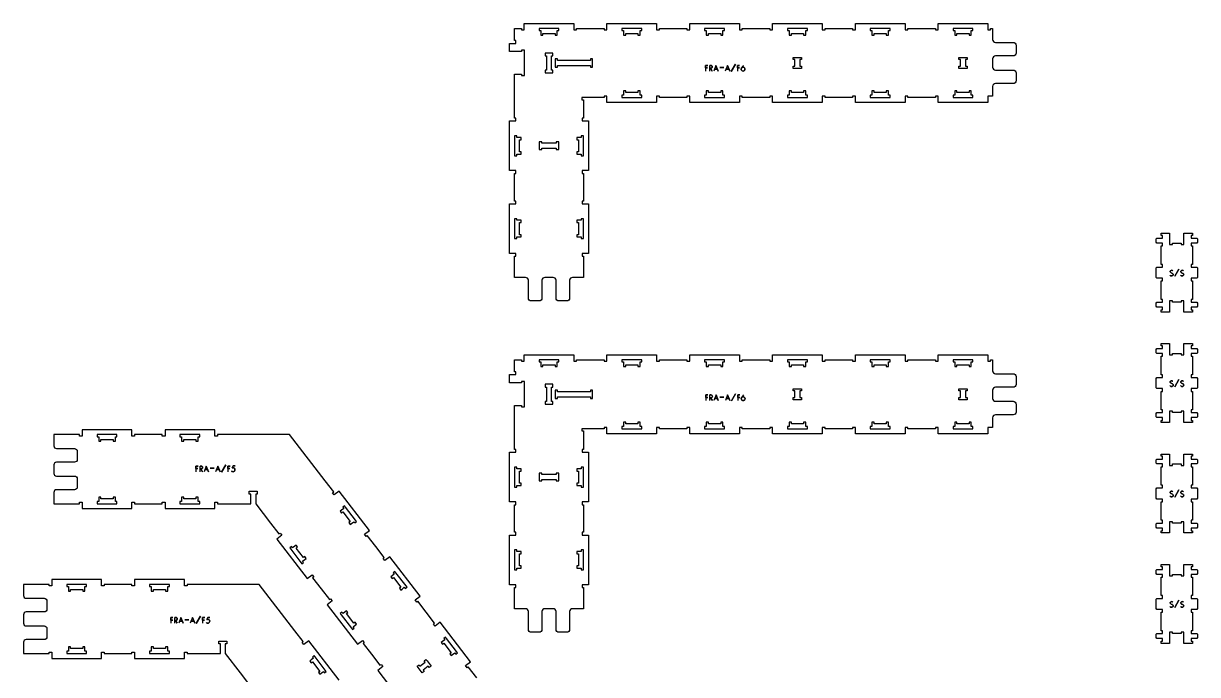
# Model space of a CAD drawing. Extents: x -5375 to 6625, y -4346 to 3702.
# Drawn here: x -3278 to 975, y 1344 to 3702 of the extents above; entities that cross this region are included whole.
import ezdxf

# ---------------------------------------------------------------- set-up
doc = ezdxf.new("R2010")
doc.units = 0

msp = doc.modelspace()

# ---------------------------------------------------------------- linework, layer by layer
at = {"layer": 'Cuts', "color": 4}
for points in [[(-1404.5, 3684.5), (-1410.5, 3684.5), (-1410.5, 3676.5), (-1404.5, 3676.5), (-1404.5, 3666.5), (-1404.5, 3660.5), (-1396.5, 3660.5), (-1396.5, 3666.5), (-1352.5, 3666.5), (-1352.5, 3660.5), (-1344.5, 3660.5), (-1344.5, 3666.5), (-1344.5, 3676.5), (-1338.5, 3676.5), (-1338.5, 3684.5), (-1344.5, 3684.5)], [(-1104.5, 3684.5), (-1110.5, 3684.5), (-1110.5, 3676.5), (-1104.5, 3676.5), (-1104.5, 3666.5), (-1104.5, 3660.5), (-1096.5, 3660.5), (-1096.5, 3666.5), (-1052.5, 3666.5), (-1052.5, 3660.5), (-1044.5, 3660.5), (-1044.5, 3666.5), (-1044.5, 3676.5), (-1038.5, 3676.5), (-1038.5, 3684.5), (-1044.5, 3684.5)], [(-804.5, 3684.5), (-810.5, 3684.5), (-810.5, 3676.5), (-804.5, 3676.5), (-804.5, 3666.5), (-804.5, 3660.5), (-796.5, 3660.5), (-796.5, 3666.5), (-752.5, 3666.5), (-752.5, 3660.5), (-744.5, 3660.5), (-744.5, 3666.5), (-744.5, 3676.5), (-738.5, 3676.5), (-738.5, 3684.5), (-744.5, 3684.5)], [(-504.5, 3684.5), (-510.5, 3684.5), (-510.5, 3676.5), (-504.5, 3676.5), (-504.5, 3666.5), (-504.5, 3660.5), (-496.5, 3660.5), (-496.5, 3666.5), (-452.5, 3666.5), (-452.5, 3660.5), (-444.5, 3660.5), (-444.5, 3666.5), (-444.5, 3676.5), (-438.5, 3676.5), (-438.5, 3684.5), (-444.5, 3684.5)], [(-204.5, 3684.5), (-210.5, 3684.5), (-210.5, 3676.5), (-204.5, 3676.5), (-204.5, 3666.5), (-204.5, 3660.5), (-196.5, 3660.5), (-196.5, 3666.5), (-152.5, 3666.5), (-152.5, 3660.5), (-144.5, 3660.5), (-144.5, 3666.5), (-144.5, 3676.5), (-138.5, 3676.5), (-138.5, 3684.5), (-144.5, 3684.5)], [(95.5, 3684.5), (89.5, 3684.5), (89.5, 3676.5), (95.5, 3676.5), (95.5, 3666.5), (95.5, 3660.5), (103.5, 3660.5), (103.5, 3666.5), (147.5, 3666.5), (147.5, 3660.5), (155.5, 3660.5), (155.5, 3666.5), (155.5, 3676.5), (161.5, 3676.5), (161.5, 3684.5), (155.5, 3684.5)], [(-1383.5, 3533.5), (-1388.5, 3533.5), (-1388.5, 3523.5), (-1360.5, 3523.5), (-1360.5, 3533.5), (-1365.5, 3533.5), (-1365.5, 3585.5), (-1360.5, 3585.5), (-1360.5, 3595.5), (-1388.5, 3595.5), (-1388.5, 3585.5), (-1383.5, 3585.5)], [(-1224.5, 3544.5), (-1216.5, 3544.5), (-1216.5, 3550.5), (-1216.5, 3568.5), (-1216.5, 3574.5), (-1224.5, 3574.5), (-1224.5, 3568.5), (-1343.5, 3568.5), (-1343.5, 3574.5), (-1351.5, 3574.5), (-1351.5, 3568.5), (-1351.5, 3550.5), (-1351.5, 3544.5), (-1343.5, 3544.5), (-1343.5, 3550.5), (-1224.5, 3550.5)], [(-489.5, 3579.5), (-483.5, 3579.5), (-465.5, 3579.5), (-459.5, 3579.5), (-459.5, 3571.5), (-465.5, 3571.5), (-465.5, 3547.5), (-459.5, 3547.5), (-459.5, 3539.5), (-465.5, 3539.5), (-483.5, 3539.5), (-489.5, 3539.5), (-489.5, 3547.5), (-483.5, 3547.5), (-483.5, 3571.5), (-489.5, 3571.5)], [(110.5, 3579.5), (116.5, 3579.5), (134.5, 3579.5), (140.5, 3579.5), (140.5, 3571.5), (134.5, 3571.5), (134.5, 3547.5), (140.5, 3547.5), (140.5, 3539.5), (134.5, 3539.5), (116.5, 3539.5), (110.5, 3539.5), (110.5, 3547.5), (116.5, 3547.5), (116.5, 3571.5), (110.5, 3571.5)], [(-1044.5, 3434.5), (-1038.5, 3434.5), (-1038.5, 3442.5), (-1044.5, 3442.5), (-1044.5, 3452.5), (-1044.5, 3458.5), (-1052.5, 3458.5), (-1052.5, 3452.5), (-1096.5, 3452.5), (-1096.5, 3458.5), (-1104.5, 3458.5), (-1104.5, 3452.5), (-1104.5, 3442.5), (-1110.5, 3442.5), (-1110.5, 3434.5), (-1104.5, 3434.5)], [(-744.5, 3434.5), (-738.5, 3434.5), (-738.5, 3442.5), (-744.5, 3442.5), (-744.5, 3452.5), (-744.5, 3458.5), (-752.5, 3458.5), (-752.5, 3452.5), (-796.5, 3452.5), (-796.5, 3458.5), (-804.5, 3458.5), (-804.5, 3452.5), (-804.5, 3442.5), (-810.5, 3442.5), (-810.5, 3434.5), (-804.5, 3434.5)], [(-444.5, 3434.5), (-438.5, 3434.5), (-438.5, 3442.5), (-444.5, 3442.5), (-444.5, 3452.5), (-444.5, 3458.5), (-452.5, 3458.5), (-452.5, 3452.5), (-496.5, 3452.5), (-496.5, 3458.5), (-504.5, 3458.5), (-504.5, 3452.5), (-504.5, 3442.5), (-510.5, 3442.5), (-510.5, 3434.5), (-504.5, 3434.5)], [(-144.5, 3434.5), (-138.5, 3434.5), (-138.5, 3442.5), (-144.5, 3442.5), (-144.5, 3452.5), (-144.5, 3458.5), (-152.5, 3458.5), (-152.5, 3452.5), (-196.5, 3452.5), (-196.5, 3458.5), (-204.5, 3458.5), (-204.5, 3452.5), (-204.5, 3442.5), (-210.5, 3442.5), (-210.5, 3434.5), (-204.5, 3434.5)], [(155.5, 3434.5), (161.5, 3434.5), (161.5, 3442.5), (155.5, 3442.5), (155.5, 3452.5), (155.5, 3458.5), (147.5, 3458.5), (147.5, 3452.5), (103.5, 3452.5), (103.5, 3458.5), (95.5, 3458.5), (95.5, 3452.5), (95.5, 3442.5), (89.5, 3442.5), (89.5, 3434.5), (95.5, 3434.5)], [(-1499.5, 3229.5), (-1499.5, 3223.5), (-1491.5, 3223.5), (-1491.5, 3229.5), (-1481.5, 3229.5), (-1475.5, 3229.5), (-1475.5, 3237.5), (-1481.5, 3237.5), (-1481.5, 3281.5), (-1475.5, 3281.5), (-1475.5, 3289.5), (-1481.5, 3289.5), (-1491.5, 3289.5), (-1491.5, 3295.5), (-1499.5, 3295.5), (-1499.5, 3289.5)], [(-1249.5, 3289.5), (-1249.5, 3295.5), (-1257.5, 3295.5), (-1257.5, 3289.5), (-1267.5, 3289.5), (-1273.5, 3289.5), (-1273.5, 3281.5), (-1267.5, 3281.5), (-1267.5, 3237.5), (-1273.5, 3237.5), (-1273.5, 3229.5), (-1267.5, 3229.5), (-1257.5, 3229.5), (-1257.5, 3223.5), (-1249.5, 3223.5), (-1249.5, 3229.5)], [(-1400.5, 3268.5), (-1400.5, 3273.5), (-1410.5, 3273.5), (-1410.5, 3245.5), (-1400.5, 3245.5), (-1400.5, 3250.5), (-1348.5, 3250.5), (-1348.5, 3245.5), (-1338.5, 3245.5), (-1338.5, 3273.5), (-1348.5, 3273.5), (-1348.5, 3268.5)], [(-1499.5, 2929.5), (-1499.5, 2923.5), (-1491.5, 2923.5), (-1491.5, 2929.5), (-1481.5, 2929.5), (-1475.5, 2929.5), (-1475.5, 2937.5), (-1481.5, 2937.5), (-1481.5, 2981.5), (-1475.5, 2981.5), (-1475.5, 2989.5), (-1481.5, 2989.5), (-1491.5, 2989.5), (-1491.5, 2995.5), (-1499.5, 2995.5), (-1499.5, 2989.5)], [(-1249.5, 2989.5), (-1249.5, 2995.5), (-1257.5, 2995.5), (-1257.5, 2989.5), (-1267.5, 2989.5), (-1273.5, 2989.5), (-1273.5, 2981.5), (-1267.5, 2981.5), (-1267.5, 2937.5), (-1273.5, 2937.5), (-1273.5, 2929.5), (-1267.5, 2929.5), (-1257.5, 2929.5), (-1257.5, 2923.5), (-1249.5, 2923.5), (-1249.5, 2929.5)], [(-1404.5, 2484.5), (-1410.5, 2484.5), (-1410.5, 2476.5), (-1404.5, 2476.5), (-1404.5, 2466.5), (-1404.5, 2460.5), (-1396.5, 2460.5), (-1396.5, 2466.5), (-1352.5, 2466.5), (-1352.5, 2460.5), (-1344.5, 2460.5), (-1344.5, 2466.5), (-1344.5, 2476.5), (-1338.5, 2476.5), (-1338.5, 2484.5), (-1344.5, 2484.5)], [(-1104.5, 2484.5), (-1110.5, 2484.5), (-1110.5, 2476.5), (-1104.5, 2476.5), (-1104.5, 2466.5), (-1104.5, 2460.5), (-1096.5, 2460.5), (-1096.5, 2466.5), (-1052.5, 2466.5), (-1052.5, 2460.5), (-1044.5, 2460.5), (-1044.5, 2466.5), (-1044.5, 2476.5), (-1038.5, 2476.5), (-1038.5, 2484.5), (-1044.5, 2484.5)], [(-804.5, 2484.5), (-810.5, 2484.5), (-810.5, 2476.5), (-804.5, 2476.5), (-804.5, 2466.5), (-804.5, 2460.5), (-796.5, 2460.5), (-796.5, 2466.5), (-752.5, 2466.5), (-752.5, 2460.5), (-744.5, 2460.5), (-744.5, 2466.5), (-744.5, 2476.5), (-738.5, 2476.5), (-738.5, 2484.5), (-744.5, 2484.5)], [(-504.5, 2484.5), (-510.5, 2484.5), (-510.5, 2476.5), (-504.5, 2476.5), (-504.5, 2466.5), (-504.5, 2460.5), (-496.5, 2460.5), (-496.5, 2466.5), (-452.5, 2466.5), (-452.5, 2460.5), (-444.5, 2460.5), (-444.5, 2466.5), (-444.5, 2476.5), (-438.5, 2476.5), (-438.5, 2484.5), (-444.5, 2484.5)], [(-204.5, 2484.5), (-210.5, 2484.5), (-210.5, 2476.5), (-204.5, 2476.5), (-204.5, 2466.5), (-204.5, 2460.5), (-196.5, 2460.5), (-196.5, 2466.5), (-152.5, 2466.5), (-152.5, 2460.5), (-144.5, 2460.5), (-144.5, 2466.5), (-144.5, 2476.5), (-138.5, 2476.5), (-138.5, 2484.5), (-144.5, 2484.5)], [(95.5, 2484.5), (89.5, 2484.5), (89.5, 2476.5), (95.5, 2476.5), (95.5, 2466.5), (95.5, 2460.5), (103.5, 2460.5), (103.5, 2466.5), (147.5, 2466.5), (147.5, 2460.5), (155.5, 2460.5), (155.5, 2466.5), (155.5, 2476.5), (161.5, 2476.5), (161.5, 2484.5), (155.5, 2484.5)], [(-1383.5, 2333.5), (-1388.5, 2333.5), (-1388.5, 2323.5), (-1360.5, 2323.5), (-1360.5, 2333.5), (-1365.5, 2333.5), (-1365.5, 2385.5), (-1360.5, 2385.5), (-1360.5, 2395.5), (-1388.5, 2395.5), (-1388.5, 2385.5), (-1383.5, 2385.5)], [(-1224.5, 2344.5), (-1216.5, 2344.5), (-1216.5, 2350.5), (-1216.5, 2368.5), (-1216.5, 2374.5), (-1224.5, 2374.5), (-1224.5, 2368.5), (-1343.5, 2368.5), (-1343.5, 2374.5), (-1351.5, 2374.5), (-1351.5, 2368.5), (-1351.5, 2350.5), (-1351.5, 2344.5), (-1343.5, 2344.5), (-1343.5, 2350.5), (-1224.5, 2350.5)], [(-489.5, 2379.5), (-483.5, 2379.5), (-465.5, 2379.5), (-459.5, 2379.5), (-459.5, 2371.5), (-465.5, 2371.5), (-465.5, 2347.5), (-459.5, 2347.5), (-459.5, 2339.5), (-465.5, 2339.5), (-483.5, 2339.5), (-489.5, 2339.5), (-489.5, 2347.5), (-483.5, 2347.5), (-483.5, 2371.5), (-489.5, 2371.5)], [(110.5, 2379.5), (116.5, 2379.5), (134.5, 2379.5), (140.5, 2379.5), (140.5, 2371.5), (134.5, 2371.5), (134.5, 2347.5), (140.5, 2347.5), (140.5, 2339.5), (134.5, 2339.5), (116.5, 2339.5), (110.5, 2339.5), (110.5, 2347.5), (116.5, 2347.5), (116.5, 2371.5), (110.5, 2371.5)], [(-1044.5, 2234.5), (-1038.5, 2234.5), (-1038.5, 2242.5), (-1044.5, 2242.5), (-1044.5, 2252.5), (-1044.5, 2258.5), (-1052.5, 2258.5), (-1052.5, 2252.5), (-1096.5, 2252.5), (-1096.5, 2258.5), (-1104.5, 2258.5), (-1104.5, 2252.5), (-1104.5, 2242.5), (-1110.5, 2242.5), (-1110.5, 2234.5), (-1104.5, 2234.5)], [(-744.5, 2234.5), (-738.5, 2234.5), (-738.5, 2242.5), (-744.5, 2242.5), (-744.5, 2252.5), (-744.5, 2258.5), (-752.5, 2258.5), (-752.5, 2252.5), (-796.5, 2252.5), (-796.5, 2258.5), (-804.5, 2258.5), (-804.5, 2252.5), (-804.5, 2242.5), (-810.5, 2242.5), (-810.5, 2234.5), (-804.5, 2234.5)], [(-444.5, 2234.5), (-438.5, 2234.5), (-438.5, 2242.5), (-444.5, 2242.5), (-444.5, 2252.5), (-444.5, 2258.5), (-452.5, 2258.5), (-452.5, 2252.5), (-496.5, 2252.5), (-496.5, 2258.5), (-504.5, 2258.5), (-504.5, 2252.5), (-504.5, 2242.5), (-510.5, 2242.5), (-510.5, 2234.5), (-504.5, 2234.5)], [(-144.5, 2234.5), (-138.5, 2234.5), (-138.5, 2242.5), (-144.5, 2242.5), (-144.5, 2252.5), (-144.5, 2258.5), (-152.5, 2258.5), (-152.5, 2252.5), (-196.5, 2252.5), (-196.5, 2258.5), (-204.5, 2258.5), (-204.5, 2252.5), (-204.5, 2242.5), (-210.5, 2242.5), (-210.5, 2234.5), (-204.5, 2234.5)], [(155.5, 2234.5), (161.5, 2234.5), (161.5, 2242.5), (155.5, 2242.5), (155.5, 2252.5), (155.5, 2258.5), (147.5, 2258.5), (147.5, 2252.5), (103.5, 2252.5), (103.5, 2258.5), (95.5, 2258.5), (95.5, 2252.5), (95.5, 2242.5), (89.5, 2242.5), (89.5, 2234.5), (95.5, 2234.5)], [(-3005.5, 2213.2), (-3011.5, 2213.2), (-3011.5, 2205.2), (-3005.5, 2205.2), (-3005.5, 2195.2), (-3005.5, 2189.2), (-2997.5, 2189.2), (-2997.5, 2195.2), (-2953.5, 2195.2), (-2953.5, 2189.2), (-2945.5, 2189.2), (-2945.5, 2195.2), (-2945.5, 2205.2), (-2939.5, 2205.2), (-2939.5, 2213.2), (-2945.5, 2213.2)], [(-2705.5, 2213.2), (-2711.5, 2213.2), (-2711.5, 2205.2), (-2705.5, 2205.2), (-2705.5, 2195.2), (-2705.5, 2189.2), (-2697.5, 2189.2), (-2697.5, 2195.2), (-2653.5, 2195.2), (-2653.5, 2189.2), (-2645.5, 2189.2), (-2645.5, 2195.2), (-2645.5, 2205.2), (-2639.5, 2205.2), (-2639.5, 2213.2), (-2645.5, 2213.2)], [(-1499.5, 2029.5), (-1499.5, 2023.5), (-1491.5, 2023.5), (-1491.5, 2029.5), (-1481.5, 2029.5), (-1475.5, 2029.5), (-1475.5, 2037.5), (-1481.5, 2037.5), (-1481.5, 2081.5), (-1475.5, 2081.5), (-1475.5, 2089.5), (-1481.5, 2089.5), (-1491.5, 2089.5), (-1491.5, 2095.5), (-1499.5, 2095.5), (-1499.5, 2089.5)], [(-1249.5, 2089.5), (-1249.5, 2095.5), (-1257.5, 2095.5), (-1257.5, 2089.5), (-1267.5, 2089.5), (-1273.5, 2089.5), (-1273.5, 2081.5), (-1267.5, 2081.5), (-1267.5, 2037.5), (-1273.5, 2037.5), (-1273.5, 2029.5), (-1267.5, 2029.5), (-1257.5, 2029.5), (-1257.5, 2023.5), (-1249.5, 2023.5), (-1249.5, 2029.5)], [(-1400.5, 2068.5), (-1400.5, 2073.5), (-1410.5, 2073.5), (-1410.5, 2045.5), (-1400.5, 2045.5), (-1400.5, 2050.5), (-1348.5, 2050.5), (-1348.5, 2045.5), (-1338.5, 2045.5), (-1338.5, 2073.5), (-1348.5, 2073.5), (-1348.5, 2068.5)], [(-2945.5, 1963.2), (-2939.5, 1963.2), (-2939.5, 1971.2), (-2945.5, 1971.2), (-2945.5, 1981.2), (-2945.5, 1987.2), (-2953.5, 1987.2), (-2953.5, 1981.2), (-2997.5, 1981.2), (-2997.5, 1987.2), (-3005.5, 1987.2), (-3005.5, 1981.2), (-3005.5, 1971.2), (-3011.5, 1971.2), (-3011.5, 1963.2), (-3005.5, 1963.2)], [(-2645.5, 1963.2), (-2639.5, 1963.2), (-2639.5, 1971.2), (-2645.5, 1971.2), (-2645.5, 1981.2), (-2645.5, 1987.2), (-2653.5, 1987.2), (-2653.5, 1981.2), (-2697.5, 1981.2), (-2697.5, 1987.2), (-2705.5, 1987.2), (-2705.5, 1981.2), (-2705.5, 1971.2), (-2711.5, 1971.2), (-2711.5, 1963.2), (-2705.5, 1963.2)], [(-2111.8, 1950.4), (-2115.5, 1955.2), (-2121.8, 1950.3), (-2118.2, 1945.5), (-2126.1, 1939.4), (-2130.9, 1935.8), (-2126, 1929.4), (-2121.2, 1933.1), (-2094.4, 1898.2), (-2099.2, 1894.6), (-2094.3, 1888.2), (-2089.5, 1891.9), (-2081.6, 1898), (-2077.9, 1893.2), (-2071.6, 1898.1), (-2075.3, 1902.9)], [(-2273.4, 1750.4), (-2269.8, 1745.7), (-2263.4, 1750.6), (-2267.1, 1755.3), (-2259.1, 1761.4), (-2254.4, 1765.1), (-2259.3, 1771.4), (-2264, 1767.8), (-2290.8, 1802.6), (-2286.1, 1806.3), (-2291, 1812.6), (-2295.7, 1809), (-2303.7, 1802.9), (-2307.3, 1807.6), (-2313.7, 1802.7), (-2310, 1798)], [(-1499.5, 1729.5), (-1499.5, 1723.5), (-1491.5, 1723.5), (-1491.5, 1729.5), (-1481.5, 1729.5), (-1475.5, 1729.5), (-1475.5, 1737.5), (-1481.5, 1737.5), (-1481.5, 1781.5), (-1475.5, 1781.5), (-1475.5, 1789.5), (-1481.5, 1789.5), (-1491.5, 1789.5), (-1491.5, 1795.5), (-1499.5, 1795.5), (-1499.5, 1789.5)], [(-1249.5, 1789.5), (-1249.5, 1795.5), (-1257.5, 1795.5), (-1257.5, 1789.5), (-1267.5, 1789.5), (-1273.5, 1789.5), (-1273.5, 1781.5), (-1267.5, 1781.5), (-1267.5, 1737.5), (-1273.5, 1737.5), (-1273.5, 1729.5), (-1267.5, 1729.5), (-1257.5, 1729.5), (-1257.5, 1723.5), (-1249.5, 1723.5), (-1249.5, 1729.5)], [(-1928.9, 1712.6), (-1932.6, 1717.4), (-1938.9, 1712.5), (-1935.3, 1707.8), (-1943.2, 1701.7), (-1948, 1698), (-1943.1, 1691.7), (-1938.3, 1695.3), (-1911.5, 1660.4), (-1916.2, 1656.8), (-1911.4, 1650.4), (-1906.6, 1654.1), (-1898.7, 1660.2), (-1895, 1655.4), (-1888.7, 1660.3), (-1892.3, 1665.1)], [(-3115.5, 1670.7), (-3121.5, 1670.7), (-3121.5, 1662.7), (-3115.5, 1662.7), (-3115.5, 1652.7), (-3115.5, 1646.7), (-3107.5, 1646.7), (-3107.5, 1652.7), (-3063.5, 1652.7), (-3063.5, 1646.7), (-3055.5, 1646.7), (-3055.5, 1652.7), (-3055.5, 1662.7), (-3049.5, 1662.7), (-3049.5, 1670.7), (-3055.5, 1670.7)], [(-2815.5, 1670.7), (-2821.5, 1670.7), (-2821.5, 1662.7), (-2815.5, 1662.7), (-2815.5, 1652.7), (-2815.5, 1646.7), (-2807.5, 1646.7), (-2807.5, 1652.7), (-2763.5, 1652.7), (-2763.5, 1646.7), (-2755.5, 1646.7), (-2755.5, 1652.7), (-2755.5, 1662.7), (-2749.5, 1662.7), (-2749.5, 1670.7), (-2755.5, 1670.7)], [(-2090.5, 1512.6), (-2086.8, 1507.9), (-2080.5, 1512.8), (-2084.2, 1517.5), (-2076.2, 1523.6), (-2071.5, 1527.3), (-2076.4, 1533.6), (-2081.1, 1530), (-2107.9, 1564.8), (-2103.2, 1568.5), (-2108.1, 1574.8), (-2112.8, 1571.2), (-2120.7, 1565.1), (-2124.4, 1569.8), (-2130.7, 1565), (-2127.1, 1560.2)], [(-1746, 1474.8), (-1749.7, 1479.6), (-1756, 1474.7), (-1752.4, 1470), (-1760.3, 1463.9), (-1765, 1460.2), (-1760.2, 1453.9), (-1755.4, 1457.5), (-1728.6, 1422.7), (-1733.3, 1419), (-1728.5, 1412.7), (-1723.7, 1416.3), (-1715.8, 1422.4), (-1712.1, 1417.7), (-1705.8, 1422.5), (-1709.4, 1427.3)], [(-3055.5, 1420.7), (-3049.5, 1420.7), (-3049.5, 1428.7), (-3055.5, 1428.7), (-3055.5, 1438.7), (-3055.5, 1444.7), (-3063.5, 1444.7), (-3063.5, 1438.7), (-3107.5, 1438.7), (-3107.5, 1444.7), (-3115.5, 1444.7), (-3115.5, 1438.7), (-3115.5, 1428.7), (-3121.5, 1428.7), (-3121.5, 1420.7), (-3115.5, 1420.7)], [(-2755.5, 1420.7), (-2749.5, 1420.7), (-2749.5, 1428.7), (-2755.5, 1428.7), (-2755.5, 1438.7), (-2755.5, 1444.7), (-2763.5, 1444.7), (-2763.5, 1438.7), (-2807.5, 1438.7), (-2807.5, 1444.7), (-2815.5, 1444.7), (-2815.5, 1438.7), (-2815.5, 1428.7), (-2821.5, 1428.7), (-2821.5, 1420.7), (-2815.5, 1420.7)], [(-2221.8, 1407.9), (-2225.5, 1412.7), (-2231.8, 1407.8), (-2228.2, 1403.1), (-2236.1, 1397), (-2240.9, 1393.3), (-2236, 1387), (-2231.2, 1390.6), (-2204.4, 1355.8), (-2209.2, 1352.1), (-2204.3, 1345.8), (-2199.5, 1349.4), (-2191.6, 1355.5), (-2187.9, 1350.8), (-2181.6, 1355.6), (-2185.3, 1360.4)], [(-1820.1, 1398.9), (-1816.4, 1394.2), (-1805.5, 1379.9), (-1801.8, 1375.2), (-1808.1, 1370.3), (-1811.8, 1375), (-1830.8, 1360.4), (-1827.2, 1355.7), (-1833.5, 1350.8), (-1837.2, 1355.5), (-1848.1, 1369.8), (-1851.8, 1374.5), (-1845.4, 1379.4), (-1841.8, 1374.7), (-1822.8, 1389.3), (-1826.4, 1394)]]:
    msp.add_lwpolyline(points, close=True, dxfattribs=at)
at = {"layer": 'Outlines', "color": 5}
for points in [[(-1249.5, 3409.5), (-1249.5, 3359.5), (-1254.5, 3359.5), (-1254.5, 3349.5), (-1231.5, 3349.5), (-1231.5, 3169.5), (-1254.5, 3169.5), (-1254.5, 3159.5), (-1249.5, 3159.5), (-1249.5, 3109.5), (-1249.5, 3059.5), (-1254.5, 3059.5), (-1254.5, 3049.5), (-1231.5, 3049.5), (-1231.5, 2869.5), (-1254.5, 2869.5), (-1254.5, 2859.5), (-1249.5, 2859.5), (-1249.5, 2782.5), (-1289.7, 2782.5), (-1293.5, 2781.8), (-1297, 2779.5), (-1299.3, 2776), (-1300, 2772.3), (-1300, 2707.3), (-1300.7, 2703.7), (-1302.9, 2700.4), (-1306.2, 2698.2), (-1309.7, 2697.5), (-1339.2, 2697.5), (-1342.8, 2698.2), (-1346.1, 2700.4), (-1348.3, 2703.7), (-1349, 2707.3), (-1349, 2772.3), (-1349.7, 2776), (-1352, 2779.5), (-1355.5, 2781.8), (-1359.2, 2782.5), (-1389.7, 2782.5), (-1393.5, 2781.8), (-1397, 2779.5), (-1399.3, 2776), (-1400, 2772.3), (-1400, 2707.3), (-1400.7, 2703.7), (-1402.9, 2700.4), (-1406.2, 2698.2), (-1409.7, 2697.5), (-1439.2, 2697.5), (-1442.8, 2698.2), (-1446.1, 2700.4), (-1448.3, 2703.7), (-1449, 2707.3), (-1449, 2772.3), (-1449.7, 2776), (-1452, 2779.5), (-1455.5, 2781.8), (-1459.2, 2782.5), (-1499.5, 2782.5), (-1499.5, 2859.5), (-1494.5, 2859.5), (-1494.5, 2869.5), (-1517.5, 2869.5), (-1517.5, 3049.5), (-1494.5, 3049.5), (-1494.5, 3059.5), (-1499.5, 3059.5), (-1499.5, 3109.5), (-1499.5, 3159.5), (-1494.5, 3159.5), (-1494.5, 3169.5), (-1517.5, 3169.5), (-1517.5, 3349.5), (-1494.5, 3349.5), (-1494.5, 3359.5), (-1499.5, 3359.5), (-1499.5, 3409.5), (-1499.5, 3518.5), (-1473.5, 3518.5), (-1473.5, 3513.5), (-1463.5, 3513.5), (-1463.5, 3605.5), (-1473.5, 3605.5), (-1473.5, 3600.5), (-1517.5, 3600.5), (-1517.5, 3630.5), (-1494.5, 3630.5), (-1494.5, 3640.5), (-1499.5, 3640.5), (-1499.5, 3684.5), (-1474.5, 3684.5), (-1474.5, 3679.5), (-1464.5, 3679.5), (-1464.5, 3702.5), (-1284.5, 3702.5), (-1284.5, 3679.5), (-1274.5, 3679.5), (-1274.5, 3684.5), (-1174.5, 3684.5), (-1174.5, 3679.5), (-1164.5, 3679.5), (-1164.5, 3702.5), (-984.5, 3702.5), (-984.5, 3679.5), (-974.5, 3679.5), (-974.5, 3684.5), (-924.5, 3684.5), (-874.5, 3684.5), (-874.5, 3679.5), (-864.5, 3679.5), (-864.5, 3702.5), (-684.5, 3702.5), (-684.5, 3679.5), (-674.5, 3679.5), (-674.5, 3684.5), (-624.5, 3684.5), (-574.5, 3684.5), (-574.5, 3679.5), (-564.5, 3679.5), (-564.5, 3702.5), (-384.5, 3702.5), (-384.5, 3679.5), (-374.5, 3679.5), (-374.5, 3684.5), (-324.5, 3684.5), (-274.5, 3684.5), (-274.5, 3679.5), (-264.5, 3679.5), (-264.5, 3702.5), (-84.5, 3702.5), (-84.5, 3679.5), (-74.5, 3679.5), (-74.5, 3684.5), (-24.5, 3684.5), (25.5, 3684.5), (25.5, 3679.5), (35.5, 3679.5), (35.5, 3702.5), (215.5, 3702.5), (215.5, 3679.5), (225.5, 3679.5), (225.5, 3684.5), (232.5, 3684.5), (232.5, 3644.2), (233.2, 3640.5), (235.5, 3637), (239, 3634.7), (242.7, 3634), (307.7, 3634), (311.3, 3633.3), (314.6, 3631.1), (316.8, 3627.8), (317.5, 3624.2), (317.5, 3594.7), (316.8, 3591.2), (314.6, 3587.9), (311.3, 3585.7), (307.7, 3585), (242.7, 3585), (239, 3584.3), (235.5, 3582), (233.2, 3578.5), (232.5, 3574.7), (232.5, 3544.2), (233.2, 3540.5), (235.5, 3537), (239, 3534.7), (242.7, 3534), (307.7, 3534), (311.3, 3533.3), (314.6, 3531.1), (316.8, 3527.8), (317.5, 3524.2), (317.5, 3494.7), (316.8, 3491.2), (314.6, 3487.9), (311.3, 3485.7), (307.7, 3485), (242.7, 3485), (239, 3484.3), (235.5, 3482), (233.2, 3478.5), (232.5, 3474.7), (232.7, 3439.5), (215.5, 3439.5), (215.5, 3416.5), (35.5, 3416.5), (35.5, 3439.5), (25.5, 3439.5), (25.5, 3434.5), (-24.5, 3434.5), (-74.5, 3434.5), (-74.5, 3439.5), (-84.5, 3439.5), (-84.5, 3416.5), (-264.5, 3416.5), (-264.5, 3439.5), (-274.5, 3439.5), (-274.5, 3434.5), (-324.5, 3434.5), (-374.5, 3434.5), (-374.5, 3439.5), (-384.5, 3439.5), (-384.5, 3416.5), (-564.5, 3416.5), (-564.5, 3439.5), (-574.5, 3439.5), (-574.5, 3434.5), (-624.5, 3434.5), (-674.5, 3434.5), (-674.5, 3439.5), (-684.5, 3439.5), (-684.5, 3416.5), (-864.5, 3416.5), (-864.5, 3439.5), (-874.5, 3439.5), (-874.5, 3434.5), (-924.5, 3434.5), (-974.5, 3434.5), (-974.5, 3439.5), (-984.5, 3439.5), (-984.5, 3416.5), (-1164.5, 3416.5), (-1164.5, 3439.5), (-1174.5, 3439.5), (-1174.5, 3434.5), (-1249.5, 3434.5), (-1255.5, 3434.5), (-1255.5, 3426.5), (-1249.5, 3426.5)], [(957, 2943), (957, 2935), (952, 2935), (952, 2925), (972, 2925), (975, 2922), (975, 2910), (972, 2907), (952, 2907), (952, 2897), (957, 2897), (957, 2830), (952, 2830), (952, 2820), (972, 2820), (975, 2817), (975, 2783), (972, 2780), (952, 2780), (952, 2770), (957, 2770), (957, 2703), (952, 2703), (952, 2693), (972, 2693), (975, 2690), (975, 2678), (972, 2675), (952, 2675), (952, 2665), (957, 2665), (957, 2657), (926, 2657), (926, 2698), (916, 2698), (916, 2693), (884, 2693), (884, 2698), (874, 2698), (874, 2657), (843, 2657), (843, 2665), (848, 2665), (848, 2675), (828, 2675), (825, 2678), (825, 2690), (828, 2693), (848, 2693), (848, 2703), (843, 2703), (843, 2770), (848, 2770), (848, 2780), (828, 2780), (825, 2783), (825, 2817), (828, 2820), (848, 2820), (848, 2830), (843, 2830), (843, 2897), (848, 2897), (848, 2907), (828, 2907), (825, 2910), (825, 2922), (828, 2925), (848, 2925), (848, 2935), (843, 2935), (843, 2943), (874, 2943), (874, 2902), (884, 2902), (884, 2907), (916, 2907), (916, 2902), (926, 2902), (926, 2943)], [(957, 2543), (957, 2535), (952, 2535), (952, 2525), (972, 2525), (975, 2522), (975, 2510), (972, 2507), (952, 2507), (952, 2497), (957, 2497), (957, 2430), (952, 2430), (952, 2420), (972, 2420), (975, 2417), (975, 2383), (972, 2380), (952, 2380), (952, 2370), (957, 2370), (957, 2303), (952, 2303), (952, 2293), (972, 2293), (975, 2290), (975, 2278), (972, 2275), (952, 2275), (952, 2265), (957, 2265), (957, 2257), (926, 2257), (926, 2298), (916, 2298), (916, 2293), (884, 2293), (884, 2298), (874, 2298), (874, 2257), (843, 2257), (843, 2265), (848, 2265), (848, 2275), (828, 2275), (825, 2278), (825, 2290), (828, 2293), (848, 2293), (848, 2303), (843, 2303), (843, 2370), (848, 2370), (848, 2380), (828, 2380), (825, 2383), (825, 2417), (828, 2420), (848, 2420), (848, 2430), (843, 2430), (843, 2497), (848, 2497), (848, 2507), (828, 2507), (825, 2510), (825, 2522), (828, 2525), (848, 2525), (848, 2535), (843, 2535), (843, 2543), (874, 2543), (874, 2502), (884, 2502), (884, 2507), (916, 2507), (916, 2502), (926, 2502), (926, 2543)], [(-1249.5, 2209.5), (-1249.5, 2159.5), (-1254.5, 2159.5), (-1254.5, 2149.5), (-1231.5, 2149.5), (-1231.5, 1969.5), (-1254.5, 1969.5), (-1254.5, 1959.5), (-1249.5, 1959.5), (-1249.5, 1909.5), (-1249.5, 1859.5), (-1254.5, 1859.5), (-1254.5, 1849.5), (-1231.5, 1849.5), (-1231.5, 1669.5), (-1254.5, 1669.5), (-1254.5, 1659.5), (-1249.5, 1659.5), (-1249.5, 1582.5), (-1289.7, 1582.5), (-1293.5, 1581.8), (-1297, 1579.5), (-1299.3, 1576), (-1300, 1572.3), (-1300, 1507.3), (-1300.7, 1503.7), (-1302.9, 1500.4), (-1306.2, 1498.2), (-1309.7, 1497.5), (-1339.2, 1497.5), (-1342.8, 1498.2), (-1346.1, 1500.4), (-1348.3, 1503.7), (-1349, 1507.3), (-1349, 1572.3), (-1349.7, 1576), (-1352, 1579.5), (-1355.5, 1581.8), (-1359.2, 1582.5), (-1389.7, 1582.5), (-1393.5, 1581.8), (-1397, 1579.5), (-1399.3, 1576), (-1400, 1572.3), (-1400, 1507.3), (-1400.7, 1503.7), (-1402.9, 1500.4), (-1406.2, 1498.2), (-1409.7, 1497.5), (-1439.2, 1497.5), (-1442.8, 1498.2), (-1446.1, 1500.4), (-1448.3, 1503.7), (-1449, 1507.3), (-1449, 1572.3), (-1449.7, 1576), (-1452, 1579.5), (-1455.5, 1581.8), (-1459.2, 1582.5), (-1499.5, 1582.5), (-1499.5, 1659.5), (-1494.5, 1659.5), (-1494.5, 1669.5), (-1517.5, 1669.5), (-1517.5, 1849.5), (-1494.5, 1849.5), (-1494.5, 1859.5), (-1499.5, 1859.5), (-1499.5, 1909.5), (-1499.5, 1959.5), (-1494.5, 1959.5), (-1494.5, 1969.5), (-1517.5, 1969.5), (-1517.5, 2149.5), (-1494.5, 2149.5), (-1494.5, 2159.5), (-1499.5, 2159.5), (-1499.5, 2209.5), (-1499.5, 2318.5), (-1473.5, 2318.5), (-1473.5, 2313.5), (-1463.5, 2313.5), (-1463.5, 2405.5), (-1473.5, 2405.5), (-1473.5, 2400.5), (-1517.5, 2400.5), (-1517.5, 2430.5), (-1494.5, 2430.5), (-1494.5, 2440.5), (-1499.5, 2440.5), (-1499.5, 2484.5), (-1474.5, 2484.5), (-1474.5, 2479.5), (-1464.5, 2479.5), (-1464.5, 2502.5), (-1284.5, 2502.5), (-1284.5, 2479.5), (-1274.5, 2479.5), (-1274.5, 2484.5), (-1174.5, 2484.5), (-1174.5, 2479.5), (-1164.5, 2479.5), (-1164.5, 2502.5), (-984.5, 2502.5), (-984.5, 2479.5), (-974.5, 2479.5), (-974.5, 2484.5), (-924.5, 2484.5), (-874.5, 2484.5), (-874.5, 2479.5), (-864.5, 2479.5), (-864.5, 2502.5), (-684.5, 2502.5), (-684.5, 2479.5), (-674.5, 2479.5), (-674.5, 2484.5), (-624.5, 2484.5), (-574.5, 2484.5), (-574.5, 2479.5), (-564.5, 2479.5), (-564.5, 2502.5), (-384.5, 2502.5), (-384.5, 2479.5), (-374.5, 2479.5), (-374.5, 2484.5), (-324.5, 2484.5), (-274.5, 2484.5), (-274.5, 2479.5), (-264.5, 2479.5), (-264.5, 2502.5), (-84.5, 2502.5), (-84.5, 2479.5), (-74.5, 2479.5), (-74.5, 2484.5), (-24.5, 2484.5), (25.5, 2484.5), (25.5, 2479.5), (35.5, 2479.5), (35.5, 2502.5), (215.5, 2502.5), (215.5, 2479.5), (225.5, 2479.5), (225.5, 2484.5), (232.5, 2484.5), (232.5, 2444.2), (233.2, 2440.5), (235.5, 2437), (239, 2434.7), (242.7, 2434), (307.7, 2434), (311.3, 2433.3), (314.6, 2431.1), (316.8, 2427.8), (317.5, 2424.2), (317.5, 2394.7), (316.8, 2391.2), (314.6, 2387.9), (311.3, 2385.7), (307.7, 2385), (242.7, 2385), (239, 2384.3), (235.5, 2382), (233.2, 2378.5), (232.5, 2374.7), (232.5, 2344.2), (233.2, 2340.5), (235.5, 2337), (239, 2334.7), (242.7, 2334), (307.7, 2334), (311.3, 2333.3), (314.6, 2331.1), (316.8, 2327.8), (317.5, 2324.2), (317.5, 2294.7), (316.8, 2291.2), (314.6, 2287.9), (311.3, 2285.7), (307.7, 2285), (242.7, 2285), (239, 2284.3), (235.5, 2282), (233.2, 2278.5), (232.5, 2274.7), (232.7, 2239.5), (215.5, 2239.5), (215.5, 2216.5), (35.5, 2216.5), (35.5, 2239.5), (25.5, 2239.5), (25.5, 2234.5), (-24.5, 2234.5), (-74.5, 2234.5), (-74.5, 2239.5), (-84.5, 2239.5), (-84.5, 2216.5), (-264.5, 2216.5), (-264.5, 2239.5), (-274.5, 2239.5), (-274.5, 2234.5), (-324.5, 2234.5), (-374.5, 2234.5), (-374.5, 2239.5), (-384.5, 2239.5), (-384.5, 2216.5), (-564.5, 2216.5), (-564.5, 2239.5), (-574.5, 2239.5), (-574.5, 2234.5), (-624.5, 2234.5), (-674.5, 2234.5), (-674.5, 2239.5), (-684.5, 2239.5), (-684.5, 2216.5), (-864.5, 2216.5), (-864.5, 2239.5), (-874.5, 2239.5), (-874.5, 2234.5), (-924.5, 2234.5), (-974.5, 2234.5), (-974.5, 2239.5), (-984.5, 2239.5), (-984.5, 2216.5), (-1164.5, 2216.5), (-1164.5, 2239.5), (-1174.5, 2239.5), (-1174.5, 2234.5), (-1249.5, 2234.5), (-1255.5, 2234.5), (-1255.5, 2226.5), (-1249.5, 2226.5)], [(957, 2143), (957, 2135), (952, 2135), (952, 2125), (972, 2125), (975, 2122), (975, 2110), (972, 2107), (952, 2107), (952, 2097), (957, 2097), (957, 2030), (952, 2030), (952, 2020), (972, 2020), (975, 2017), (975, 1983), (972, 1980), (952, 1980), (952, 1970), (957, 1970), (957, 1903), (952, 1903), (952, 1893), (972, 1893), (975, 1890), (975, 1878), (972, 1875), (952, 1875), (952, 1865), (957, 1865), (957, 1857), (926, 1857), (926, 1898), (916, 1898), (916, 1893), (884, 1893), (884, 1898), (874, 1898), (874, 1857), (843, 1857), (843, 1865), (848, 1865), (848, 1875), (828, 1875), (825, 1878), (825, 1890), (828, 1893), (848, 1893), (848, 1903), (843, 1903), (843, 1970), (848, 1970), (848, 1980), (828, 1980), (825, 1983), (825, 2017), (828, 2020), (848, 2020), (848, 2030), (843, 2030), (843, 2097), (848, 2097), (848, 2107), (828, 2107), (825, 2110), (825, 2122), (828, 2125), (848, 2125), (848, 2135), (843, 2135), (843, 2143), (874, 2143), (874, 2102), (884, 2102), (884, 2107), (916, 2107), (916, 2102), (926, 2102), (926, 2143)], [(957, 1743), (957, 1735), (952, 1735), (952, 1725), (972, 1725), (975, 1722), (975, 1710), (972, 1707), (952, 1707), (952, 1697), (957, 1697), (957, 1630), (952, 1630), (952, 1620), (972, 1620), (975, 1617), (975, 1583), (972, 1580), (952, 1580), (952, 1570), (957, 1570), (957, 1503), (952, 1503), (952, 1493), (972, 1493), (975, 1490), (975, 1478), (972, 1475), (952, 1475), (952, 1465), (957, 1465), (957, 1457), (926, 1457), (926, 1498), (916, 1498), (916, 1493), (884, 1493), (884, 1498), (874, 1498), (874, 1457), (843, 1457), (843, 1465), (848, 1465), (848, 1475), (828, 1475), (825, 1478), (825, 1490), (828, 1493), (848, 1493), (848, 1503), (843, 1503), (843, 1570), (848, 1570), (848, 1580), (828, 1580), (825, 1583), (825, 1617), (828, 1620), (848, 1620), (848, 1630), (843, 1630), (843, 1697), (848, 1697), (848, 1707), (828, 1707), (825, 1710), (825, 1722), (828, 1725), (848, 1725), (848, 1735), (843, 1735), (843, 1743), (874, 1743), (874, 1702), (884, 1702), (884, 1707), (916, 1707), (916, 1702), (926, 1702), (926, 1743)]]:
    msp.add_lwpolyline(points, close=True, dxfattribs=at)
for points in [[(-1636.3, 1332.2), (-1666.8, 1371.8), (-1670.7, 1368.8), (-1676.8, 1376.7), (-1658.6, 1390.7), (-1768.3, 1533.4), (-1786.6, 1519.4), (-1792.7, 1527.3), (-1788.7, 1530.3), (-1819.2, 1570), (-1849.7, 1609.6), (-1853.6, 1606.5), (-1859.7, 1614.5), (-1841.5, 1628.5), (-1951.2, 1771.2), (-1969.5, 1757.1), (-1975.6, 1765.1), (-1971.6, 1768.1), (-2002.1, 1807.7), (-2032.6, 1847.4), (-2036.5, 1844.3), (-2042.6, 1852.3), (-2024.4, 1866.3), (-2134.2, 2009), (-2152.4, 1994.9), (-2158.5, 2002.9), (-2154.5, 2005.9), (-2185, 2045.5), (-2314, 2213.2), (-2525.5, 2213.2), (-2575.5, 2213.2), (-2575.5, 2208.2), (-2585.5, 2208.2), (-2585.5, 2231.2), (-2765.5, 2231.2), (-2765.5, 2208.2), (-2775.5, 2208.2), (-2775.5, 2213.2), (-2825.5, 2213.2), (-2875.5, 2213.2), (-2875.5, 2208.2), (-2885.5, 2208.2), (-2885.5, 2231.2), (-3065.5, 2231.2), (-3065.5, 2208.2), (-3075.5, 2208.2), (-3075.5, 2213.2), (-3168.3, 2213.2), (-3168.3, 2173), (-3167.6, 2169.3), (-3165.4, 2165.9), (-3162, 2163.7), (-3158.3, 2163), (-3093.3, 2163), (-3089.6, 2162.3), (-3086.2, 2160), (-3084, 2156.6), (-3083.3, 2153), (-3083.3, 2123.5), (-3084, 2119.8), (-3086.2, 2116.4), (-3089.6, 2114.2), (-3093.3, 2113.5), (-3158.3, 2113.5), (-3162, 2112.8), (-3165.4, 2110.5), (-3167.6, 2107.1), (-3168.3, 2103.5), (-3168.3, 2073), (-3167.6, 2069.3), (-3165.4, 2065.9), (-3162, 2063.7), (-3158.3, 2063), (-3093.3, 2063), (-3089.6, 2062.3), (-3086.2, 2060), (-3084, 2056.6), (-3083.3, 2053), (-3083.3, 2023.5), (-3084, 2019.8), (-3086.2, 2016.4), (-3089.6, 2014.2), (-3093.3, 2013.5), (-3158.3, 2013.5), (-3162, 2012.8), (-3165.4, 2010.5), (-3167.6, 2007.1), (-3168.3, 2003.5), (-3168.3, 1963.2), (-3075.5, 1963.2), (-3075.5, 1968.2), (-3065.5, 1968.2), (-3065.5, 1945.2), (-2885.5, 1945.2), (-2885.5, 1968.2), (-2875.5, 1968.2), (-2875.5, 1963.2), (-2825.5, 1963.2), (-2775.5, 1963.2), (-2775.5, 1968.2), (-2765.5, 1968.2), (-2765.5, 1945.2), (-2585.5, 1945.2), (-2585.5, 1968.2), (-2575.5, 1968.2), (-2575.5, 1963.2), (-2525.5, 1963.2), (-2455.1, 1963.2), (-2455.1, 1998.2), (-2460.1, 1998.2), (-2460.1, 2008.2), (-2432.1, 2008.2), (-2432.1, 1998.2), (-2437.1, 1998.2), (-2437.1, 1963.2), (-2383.2, 1893.1), (-2352.7, 1853.5), (-2348.7, 1856.5), (-2342.6, 1848.6), (-2360.8, 1834.6), (-2251.1, 1691.9), (-2232.9, 1705.9), (-2226.8, 1698), (-2230.7, 1695), (-2200.2, 1655.3), (-2169.8, 1615.7), (-2165.8, 1618.7), (-2159.7, 1610.8), (-2177.9, 1596.8), (-2068.2, 1454.1), (-2050, 1468.1), (-2043.9, 1460.2), (-2047.8, 1457.2), (-2017.3, 1417.5), (-1986.9, 1377.9), (-1982.9, 1381), (-1976.8, 1373), (-1995, 1359), (-1885.3, 1216.3)], [(-2134.4, 1323.8), (-2244.1, 1466.5), (-2262.4, 1452.5), (-2268.5, 1460.4), (-2264.5, 1463.4), (-2295, 1503.1), (-2424, 1670.7), (-2635.5, 1670.7), (-2685.5, 1670.7), (-2685.5, 1665.7), (-2695.5, 1665.7), (-2695.5, 1688.7), (-2875.5, 1688.7), (-2875.5, 1665.7), (-2885.5, 1665.7), (-2885.5, 1670.7), (-2935.5, 1670.7), (-2985.5, 1670.7), (-2985.5, 1665.7), (-2995.5, 1665.7), (-2995.5, 1688.7), (-3175.5, 1688.7), (-3175.5, 1665.7), (-3185.5, 1665.7), (-3185.5, 1670.7), (-3278.3, 1670.7), (-3278.3, 1630.5), (-3277.6, 1626.8), (-3275.4, 1623.4), (-3272, 1621.2), (-3268.3, 1620.5), (-3203.3, 1620.5), (-3199.6, 1619.8), (-3196.2, 1617.6), (-3194, 1614.2), (-3193.3, 1610.5), (-3193.3, 1581), (-3194, 1577.3), (-3196.2, 1573.9), (-3199.6, 1571.7), (-3203.3, 1571), (-3268.3, 1571), (-3272, 1570.3), (-3275.4, 1568.1), (-3277.6, 1564.7), (-3278.3, 1561), (-3278.3, 1530.5), (-3277.6, 1526.8), (-3275.4, 1523.4), (-3272, 1521.2), (-3268.3, 1520.5), (-3203.3, 1520.5), (-3199.6, 1519.8), (-3196.2, 1517.6), (-3194, 1514.2), (-3193.3, 1510.5), (-3193.3, 1481), (-3194, 1477.3), (-3196.2, 1473.9), (-3199.6, 1471.7), (-3203.3, 1471), (-3268.3, 1471), (-3272, 1470.3), (-3275.4, 1468.1), (-3277.6, 1464.7), (-3278.3, 1461), (-3278.3, 1420.7), (-3185.5, 1420.7), (-3185.5, 1425.7), (-3175.5, 1425.7), (-3175.5, 1402.7), (-2995.5, 1402.7), (-2995.5, 1425.7), (-2985.5, 1425.7), (-2985.5, 1420.7), (-2935.5, 1420.7), (-2885.5, 1420.7), (-2885.5, 1425.7), (-2875.5, 1425.7), (-2875.5, 1402.7), (-2695.5, 1402.7), (-2695.5, 1425.7), (-2685.5, 1425.7), (-2685.5, 1420.7), (-2635.5, 1420.7), (-2565.1, 1420.7), (-2565.1, 1455.7), (-2570.1, 1455.7), (-2570.1, 1465.7), (-2542.1, 1465.7), (-2542.1, 1455.7), (-2547.1, 1455.7), (-2547.1, 1420.7), (-2493.2, 1350.6), (-2462.7, 1311)]]:
    msp.add_lwpolyline(points, dxfattribs=at)
at = {"layer": 'Tags', "color": 2}
for points in [[(-806.9, 3541.7), (-799.7, 3541.7), (-806.9, 3541.7), (-806.9, 3550.8), (-799.3, 3550.8), (-806.9, 3550.8), (-806.9, 3530.3)], [(-791.6, 3530.3), (-791.6, 3550.8), (-788.1, 3550.8), (-786.1, 3550.5), (-784.5, 3549.6), (-783.4, 3548.1), (-783, 3545.7), (-783.6, 3543.4), (-784.9, 3541.7), (-786.6, 3540.8), (-788.1, 3540.4), (-791.6, 3540.4), (-788.1, 3540.4), (-786.6, 3540.8), (-784.9, 3541.7), (-783.6, 3543.4), (-783, 3545.7), (-783.4, 3548.1), (-784.5, 3549.6), (-786.1, 3550.5), (-788.1, 3550.8), (-791.6, 3550.8)], [(-769.6, 3550.8), (-761.5, 3530.3), (-769.6, 3550.8), (-777.6, 3530.3)], [(-727.9, 3550.8), (-719.9, 3530.3), (-727.9, 3550.8), (-735.9, 3530.3)], [(-691.2, 3541.7), (-684, 3541.7), (-691.2, 3541.7), (-691.2, 3550.8), (-683.7, 3550.8), (-691.2, 3550.8), (-691.2, 3530.3)], [(-670.4, 3550.8), (-673.7, 3546.2), (-674.9, 3544.5), (-676, 3542.9), (-676.9, 3541.6), (-677.4, 3540.9), (-678.4, 3537.3), (-677.8, 3534.6), (-676.3, 3532.3), (-674.1, 3530.8), (-671.4, 3530.3), (-668.8, 3530.8), (-666.5, 3532.3), (-665, 3534.6), (-664.5, 3537.3), (-665, 3540), (-666.5, 3542.2), (-668.8, 3543.7), (-671.4, 3544.2), (-674.9, 3543.3), (-677.4, 3540.9), (-674.9, 3543.3), (-671.4, 3544.2), (-668.8, 3543.7), (-666.5, 3542.2), (-665, 3540), (-664.5, 3537.3), (-665, 3534.6), (-666.5, 3532.3), (-668.8, 3530.8), (-671.4, 3530.3), (-674.1, 3530.8), (-676.3, 3532.3), (-677.8, 3534.6), (-678.4, 3537.3), (-677.4, 3540.9), (-676.9, 3541.6), (-676, 3542.9), (-674.9, 3544.5), (-673.7, 3546.2)], [(875, 2791.4), (875.9, 2789.9), (877.2, 2788.8), (878.7, 2788.2), (880.8, 2788), (883, 2788.2), (884.9, 2789.1), (886.3, 2790.6), (886.8, 2792.6), (886.6, 2794.6), (885.8, 2796), (884.8, 2796.8), (883.8, 2797.4), (879.2, 2799.7), (878, 2800.4), (877.1, 2801.3), (876.5, 2802.4), (876.2, 2803.8), (876.5, 2805.4), (877.4, 2807), (879, 2808.1), (881.2, 2808.5), (883.3, 2808.2), (884.7, 2807.4), (885.8, 2806.4), (884.7, 2807.4), (883.3, 2808.2), (881.2, 2808.5), (879, 2808.1), (877.4, 2807), (876.5, 2805.4), (876.2, 2803.8), (876.5, 2802.4), (877.1, 2801.3), (878, 2800.4), (879.2, 2799.7), (883.8, 2797.4), (884.8, 2796.8), (885.8, 2796), (886.6, 2794.6), (886.8, 2792.6), (886.3, 2790.6), (884.9, 2789.1), (883, 2788.2), (880.8, 2788), (878.7, 2788.2), (877.2, 2788.8), (875.9, 2789.9)], [(913.1, 2791.4), (914.1, 2789.9), (915.3, 2788.8), (916.9, 2788.2), (918.9, 2788), (921.2, 2788.2), (923.1, 2789.1), (924.4, 2790.6), (925, 2792.6), (924.7, 2794.6), (924, 2796), (922.9, 2796.8), (922, 2797.4), (917.4, 2799.7), (916.2, 2800.4), (915.3, 2801.3), (914.7, 2802.4), (914.4, 2803.8), (914.7, 2805.4), (915.6, 2807), (917.2, 2808.1), (919.3, 2808.5), (921.5, 2808.2), (922.9, 2807.4), (923.9, 2806.4), (922.9, 2807.4), (921.5, 2808.2), (919.3, 2808.5), (917.2, 2808.1), (915.6, 2807), (914.7, 2805.4), (914.4, 2803.8), (914.7, 2802.4), (915.3, 2801.3), (916.2, 2800.4), (917.4, 2799.7), (922, 2797.4), (922.9, 2796.8), (924, 2796), (924.7, 2794.6), (925, 2792.6), (924.4, 2790.6), (923.1, 2789.1), (921.2, 2788.2), (918.9, 2788), (916.9, 2788.2), (915.3, 2788.8), (914.1, 2789.9)], [(875, 2391.4), (875.9, 2389.9), (877.2, 2388.8), (878.7, 2388.2), (880.8, 2388), (883, 2388.2), (884.9, 2389.1), (886.3, 2390.6), (886.8, 2392.6), (886.6, 2394.6), (885.8, 2396), (884.8, 2396.8), (883.8, 2397.4), (879.2, 2399.7), (878, 2400.4), (877.1, 2401.3), (876.5, 2402.4), (876.2, 2403.8), (876.5, 2405.4), (877.4, 2407), (879, 2408.1), (881.2, 2408.5), (883.3, 2408.2), (884.7, 2407.4), (885.8, 2406.4), (884.7, 2407.4), (883.3, 2408.2), (881.2, 2408.5), (879, 2408.1), (877.4, 2407), (876.5, 2405.4), (876.2, 2403.8), (876.5, 2402.4), (877.1, 2401.3), (878, 2400.4), (879.2, 2399.7), (883.8, 2397.4), (884.8, 2396.8), (885.8, 2396), (886.6, 2394.6), (886.8, 2392.6), (886.3, 2390.6), (884.9, 2389.1), (883, 2388.2), (880.8, 2388), (878.7, 2388.2), (877.2, 2388.8), (875.9, 2389.9)], [(913.1, 2391.4), (914.1, 2389.9), (915.3, 2388.8), (916.9, 2388.2), (918.9, 2388), (921.2, 2388.2), (923.1, 2389.1), (924.4, 2390.6), (925, 2392.6), (924.7, 2394.6), (924, 2396), (922.9, 2396.8), (922, 2397.4), (917.4, 2399.7), (916.2, 2400.4), (915.3, 2401.3), (914.7, 2402.4), (914.4, 2403.8), (914.7, 2405.4), (915.6, 2407), (917.2, 2408.1), (919.3, 2408.5), (921.5, 2408.2), (922.9, 2407.4), (923.9, 2406.4), (922.9, 2407.4), (921.5, 2408.2), (919.3, 2408.5), (917.2, 2408.1), (915.6, 2407), (914.7, 2405.4), (914.4, 2403.8), (914.7, 2402.4), (915.3, 2401.3), (916.2, 2400.4), (917.4, 2399.7), (922, 2397.4), (922.9, 2396.8), (924, 2396), (924.7, 2394.6), (925, 2392.6), (924.4, 2390.6), (923.1, 2389.1), (921.2, 2388.2), (918.9, 2388), (916.9, 2388.2), (915.3, 2388.8), (914.1, 2389.9)], [(-806.4, 2347.7), (-799.2, 2347.7), (-806.4, 2347.7), (-806.4, 2356.9), (-798.9, 2356.9), (-806.4, 2356.9), (-806.4, 2336.3)], [(-791.2, 2336.3), (-791.2, 2356.9), (-787.6, 2356.9), (-785.7, 2356.6), (-784, 2355.7), (-782.9, 2354.1), (-782.5, 2351.8), (-783.1, 2349.4), (-784.5, 2347.8), (-786.1, 2346.8), (-787.6, 2346.5), (-791.2, 2346.5), (-787.6, 2346.5), (-786.1, 2346.8), (-784.5, 2347.8), (-783.1, 2349.4), (-782.5, 2351.8), (-782.9, 2354.1), (-784, 2355.7), (-785.7, 2356.6), (-787.6, 2356.9), (-791.2, 2356.9)], [(-769.1, 2356.9), (-761.1, 2336.3), (-769.1, 2356.9), (-777.1, 2336.3)], [(-727.4, 2356.9), (-719.4, 2336.3), (-727.4, 2356.9), (-735.4, 2336.3)], [(-690.8, 2347.7), (-683.5, 2347.7), (-690.8, 2347.7), (-690.8, 2356.9), (-683.2, 2356.9), (-690.8, 2356.9), (-690.8, 2336.3)], [(-669.9, 2356.9), (-673.2, 2352.3), (-674.4, 2350.5), (-675.6, 2348.9), (-676.5, 2347.6), (-676.9, 2346.9), (-677.9, 2343.3), (-677.3, 2340.6), (-675.9, 2338.4), (-673.7, 2336.9), (-671, 2336.3), (-668.3, 2336.9), (-666.1, 2338.4), (-664.6, 2340.6), (-664, 2343.3), (-664.6, 2346), (-666.1, 2348.2), (-668.3, 2349.7), (-671, 2350.3), (-674.4, 2349.3), (-676.9, 2346.9), (-674.4, 2349.3), (-671, 2350.3), (-668.3, 2349.7), (-666.1, 2348.2), (-664.6, 2346), (-664, 2343.3), (-664.6, 2340.6), (-666.1, 2338.4), (-668.3, 2336.9), (-671, 2336.3), (-673.7, 2336.9), (-675.9, 2338.4), (-677.3, 2340.6), (-677.9, 2343.3), (-676.9, 2346.9), (-676.5, 2347.6), (-675.6, 2348.9), (-674.4, 2350.5), (-673.2, 2352.3)], [(-2653.4, 2090.4), (-2646.1, 2090.4), (-2653.4, 2090.4), (-2653.4, 2099.6), (-2645.8, 2099.6), (-2653.4, 2099.6), (-2653.4, 2079)], [(-2638.1, 2079), (-2638.1, 2099.6), (-2634.5, 2099.6), (-2632.6, 2099.3), (-2631, 2098.4), (-2629.9, 2096.8), (-2629.4, 2094.5), (-2630, 2092.1), (-2631.4, 2090.5), (-2633.1, 2089.5), (-2634.5, 2089.2), (-2638.1, 2089.2), (-2634.5, 2089.2), (-2633.1, 2089.5), (-2631.4, 2090.5), (-2630, 2092.1), (-2629.4, 2094.5), (-2629.9, 2096.8), (-2631, 2098.4), (-2632.6, 2099.3), (-2634.5, 2099.6), (-2638.1, 2099.6)], [(-2616, 2099.6), (-2608, 2079), (-2616, 2099.6), (-2624, 2079)], [(-2574.4, 2099.6), (-2566.3, 2079), (-2574.4, 2099.6), (-2582.4, 2079)], [(-2537.7, 2090.4), (-2530.5, 2090.4), (-2537.7, 2090.4), (-2537.7, 2099.6), (-2530.1, 2099.6), (-2537.7, 2099.6), (-2537.7, 2079)], [(-2524.8, 2081.8), (-2524.2, 2081.2), (-2523, 2080.3), (-2521.3, 2079.4), (-2518.9, 2079), (-2516.4, 2079.6), (-2514.2, 2081.3), (-2512.6, 2083.8), (-2512.1, 2086.7), (-2512.7, 2089.5), (-2514.4, 2091.5), (-2516.4, 2092.7), (-2518.3, 2093.1), (-2519.4, 2093.1), (-2520.5, 2092.9), (-2521.8, 2092.5), (-2519, 2100.2), (-2511.9, 2100.2), (-2519, 2100.2), (-2521.8, 2092.5), (-2520.5, 2092.9), (-2519.4, 2093.1), (-2518.3, 2093.1), (-2516.4, 2092.7), (-2514.4, 2091.5), (-2512.7, 2089.5), (-2512.1, 2086.7), (-2512.6, 2083.8), (-2514.2, 2081.3), (-2516.4, 2079.6), (-2518.9, 2079), (-2521.3, 2079.4), (-2523, 2080.3), (-2524.2, 2081.2)], [(875, 1991.4), (875.9, 1989.9), (877.2, 1988.8), (878.7, 1988.2), (880.8, 1988), (883, 1988.2), (884.9, 1989.1), (886.3, 1990.6), (886.8, 1992.6), (886.6, 1994.6), (885.8, 1996), (884.8, 1996.8), (883.8, 1997.4), (879.2, 1999.7), (878, 2000.4), (877.1, 2001.3), (876.5, 2002.4), (876.2, 2003.8), (876.5, 2005.4), (877.4, 2007), (879, 2008.1), (881.2, 2008.5), (883.3, 2008.2), (884.7, 2007.4), (885.8, 2006.4), (884.7, 2007.4), (883.3, 2008.2), (881.2, 2008.5), (879, 2008.1), (877.4, 2007), (876.5, 2005.4), (876.2, 2003.8), (876.5, 2002.4), (877.1, 2001.3), (878, 2000.4), (879.2, 1999.7), (883.8, 1997.4), (884.8, 1996.8), (885.8, 1996), (886.6, 1994.6), (886.8, 1992.6), (886.3, 1990.6), (884.9, 1989.1), (883, 1988.2), (880.8, 1988), (878.7, 1988.2), (877.2, 1988.8), (875.9, 1989.9)], [(913.1, 1991.4), (914.1, 1989.9), (915.3, 1988.8), (916.9, 1988.2), (918.9, 1988), (921.2, 1988.2), (923.1, 1989.1), (924.4, 1990.6), (925, 1992.6), (924.7, 1994.6), (924, 1996), (922.9, 1996.8), (922, 1997.4), (917.4, 1999.7), (916.2, 2000.4), (915.3, 2001.3), (914.7, 2002.4), (914.4, 2003.8), (914.7, 2005.4), (915.6, 2007), (917.2, 2008.1), (919.3, 2008.5), (921.5, 2008.2), (922.9, 2007.4), (923.9, 2006.4), (922.9, 2007.4), (921.5, 2008.2), (919.3, 2008.5), (917.2, 2008.1), (915.6, 2007), (914.7, 2005.4), (914.4, 2003.8), (914.7, 2002.4), (915.3, 2001.3), (916.2, 2000.4), (917.4, 1999.7), (922, 1997.4), (922.9, 1996.8), (924, 1996), (924.7, 1994.6), (925, 1992.6), (924.4, 1990.6), (923.1, 1989.1), (921.2, 1988.2), (918.9, 1988), (916.9, 1988.2), (915.3, 1988.8), (914.1, 1989.9)], [(875, 1591.4), (875.9, 1589.9), (877.2, 1588.8), (878.7, 1588.2), (880.8, 1588), (883, 1588.2), (884.9, 1589.1), (886.3, 1590.6), (886.8, 1592.6), (886.6, 1594.6), (885.8, 1596), (884.8, 1596.8), (883.8, 1597.4), (879.2, 1599.7), (878, 1600.4), (877.1, 1601.3), (876.5, 1602.4), (876.2, 1603.8), (876.5, 1605.4), (877.4, 1607), (879, 1608.1), (881.2, 1608.5), (883.3, 1608.2), (884.7, 1607.4), (885.8, 1606.4), (884.7, 1607.4), (883.3, 1608.2), (881.2, 1608.5), (879, 1608.1), (877.4, 1607), (876.5, 1605.4), (876.2, 1603.8), (876.5, 1602.4), (877.1, 1601.3), (878, 1600.4), (879.2, 1599.7), (883.8, 1597.4), (884.8, 1596.8), (885.8, 1596), (886.6, 1594.6), (886.8, 1592.6), (886.3, 1590.6), (884.9, 1589.1), (883, 1588.2), (880.8, 1588), (878.7, 1588.2), (877.2, 1588.8), (875.9, 1589.9)], [(913.1, 1591.4), (914.1, 1589.9), (915.3, 1588.8), (916.9, 1588.2), (918.9, 1588), (921.2, 1588.2), (923.1, 1589.1), (924.4, 1590.6), (925, 1592.6), (924.7, 1594.6), (924, 1596), (922.9, 1596.8), (922, 1597.4), (917.4, 1599.7), (916.2, 1600.4), (915.3, 1601.3), (914.7, 1602.4), (914.4, 1603.8), (914.7, 1605.4), (915.6, 1607), (917.2, 1608.1), (919.3, 1608.5), (921.5, 1608.2), (922.9, 1607.4), (923.9, 1606.4), (922.9, 1607.4), (921.5, 1608.2), (919.3, 1608.5), (917.2, 1608.1), (915.6, 1607), (914.7, 1605.4), (914.4, 1603.8), (914.7, 1602.4), (915.3, 1601.3), (916.2, 1600.4), (917.4, 1599.7), (922, 1597.4), (922.9, 1596.8), (924, 1596), (924.7, 1594.6), (925, 1592.6), (924.4, 1590.6), (923.1, 1589.1), (921.2, 1588.2), (918.9, 1588), (916.9, 1588.2), (915.3, 1588.8), (914.1, 1589.9)], [(-2745, 1541.7), (-2737.8, 1541.7), (-2745, 1541.7), (-2745, 1550.9), (-2737.5, 1550.9), (-2745, 1550.9), (-2745, 1530.3)], [(-2729.8, 1530.3), (-2729.8, 1550.9), (-2726.2, 1550.9), (-2724.2, 1550.5), (-2722.6, 1549.6), (-2721.5, 1548.1), (-2721.1, 1545.7), (-2721.7, 1543.4), (-2723.1, 1541.7), (-2724.7, 1540.8), (-2726.2, 1540.4), (-2729.8, 1540.4), (-2726.2, 1540.4), (-2724.7, 1540.8), (-2723.1, 1541.7), (-2721.7, 1543.4), (-2721.1, 1545.7), (-2721.5, 1548.1), (-2722.6, 1549.6), (-2724.2, 1550.5), (-2726.2, 1550.9), (-2729.8, 1550.9)], [(-2707.7, 1550.9), (-2699.7, 1530.3), (-2707.7, 1550.9), (-2715.7, 1530.3)], [(-2666, 1550.9), (-2658, 1530.3), (-2666, 1550.9), (-2674, 1530.3)], [(-2629.3, 1541.7), (-2622.1, 1541.7), (-2629.3, 1541.7), (-2629.3, 1550.9), (-2621.8, 1550.9), (-2629.3, 1550.9), (-2629.3, 1530.3)], [(-2616.5, 1533.1), (-2615.9, 1532.4), (-2614.7, 1531.5), (-2613, 1530.7), (-2610.6, 1530.3), (-2608, 1530.9), (-2605.8, 1532.6), (-2604.3, 1535), (-2603.7, 1538), (-2604.4, 1540.8), (-2606, 1542.8), (-2608.1, 1544), (-2609.9, 1544.4), (-2611, 1544.4), (-2612.1, 1544.2), (-2613.5, 1543.7), (-2610.6, 1551.4), (-2603.5, 1551.4), (-2610.6, 1551.4), (-2613.5, 1543.7), (-2612.1, 1544.2), (-2611, 1544.4), (-2609.9, 1544.4), (-2608.1, 1544), (-2606, 1542.8), (-2604.4, 1540.8), (-2603.7, 1538), (-2604.3, 1535), (-2605.8, 1532.6), (-2608, 1530.9), (-2610.6, 1530.3), (-2613, 1530.7), (-2614.7, 1531.5), (-2615.9, 1532.4)]]:
    msp.add_lwpolyline(points, dxfattribs=at)
for points in [[(-782.9, 3530.3), (-789.5, 3540.4)], [(-764.4, 3537.6), (-774.8, 3537.6)], [(-741.2, 3542.6), (-755.9, 3542.6)], [(-722.7, 3537.6), (-733.1, 3537.6)], [(-699, 3555.5), (-714.2, 3529.1)], [(907.8, 2813.2), (892.6, 2786.8)], [(907.8, 2413.2), (892.6, 2386.8)], [(-782.5, 2336.3), (-789.1, 2346.4)], [(-764, 2343.7), (-774.3, 2343.7)], [(-740.8, 2348.7), (-755.4, 2348.7)], [(-722.3, 2343.7), (-732.6, 2343.7)], [(-698.5, 2361.6), (-713.7, 2335.2)], [(-2629.4, 2079), (-2636, 2089.1)], [(-2610.9, 2086.4), (-2621.2, 2086.4)], [(-2587.7, 2091.4), (-2602.3, 2091.4)], [(-2569.2, 2086.4), (-2579.5, 2086.4)], [(-2545.4, 2104.3), (-2560.6, 2077.9)], [(907.8, 2013.2), (892.6, 1986.8)], [(907.8, 1613.2), (892.6, 1586.8)], [(-2721, 1530.3), (-2727.7, 1540.4)], [(-2702.5, 1537.6), (-2712.9, 1537.6)], [(-2679.4, 1542.6), (-2694, 1542.6)], [(-2660.9, 1537.6), (-2671.2, 1537.6)], [(-2637.1, 1555.5), (-2652.3, 1529.1)]]:
    msp.add_lwpolyline(points, close=True, dxfattribs=at)

doc.saveas('drawing.dxf')
